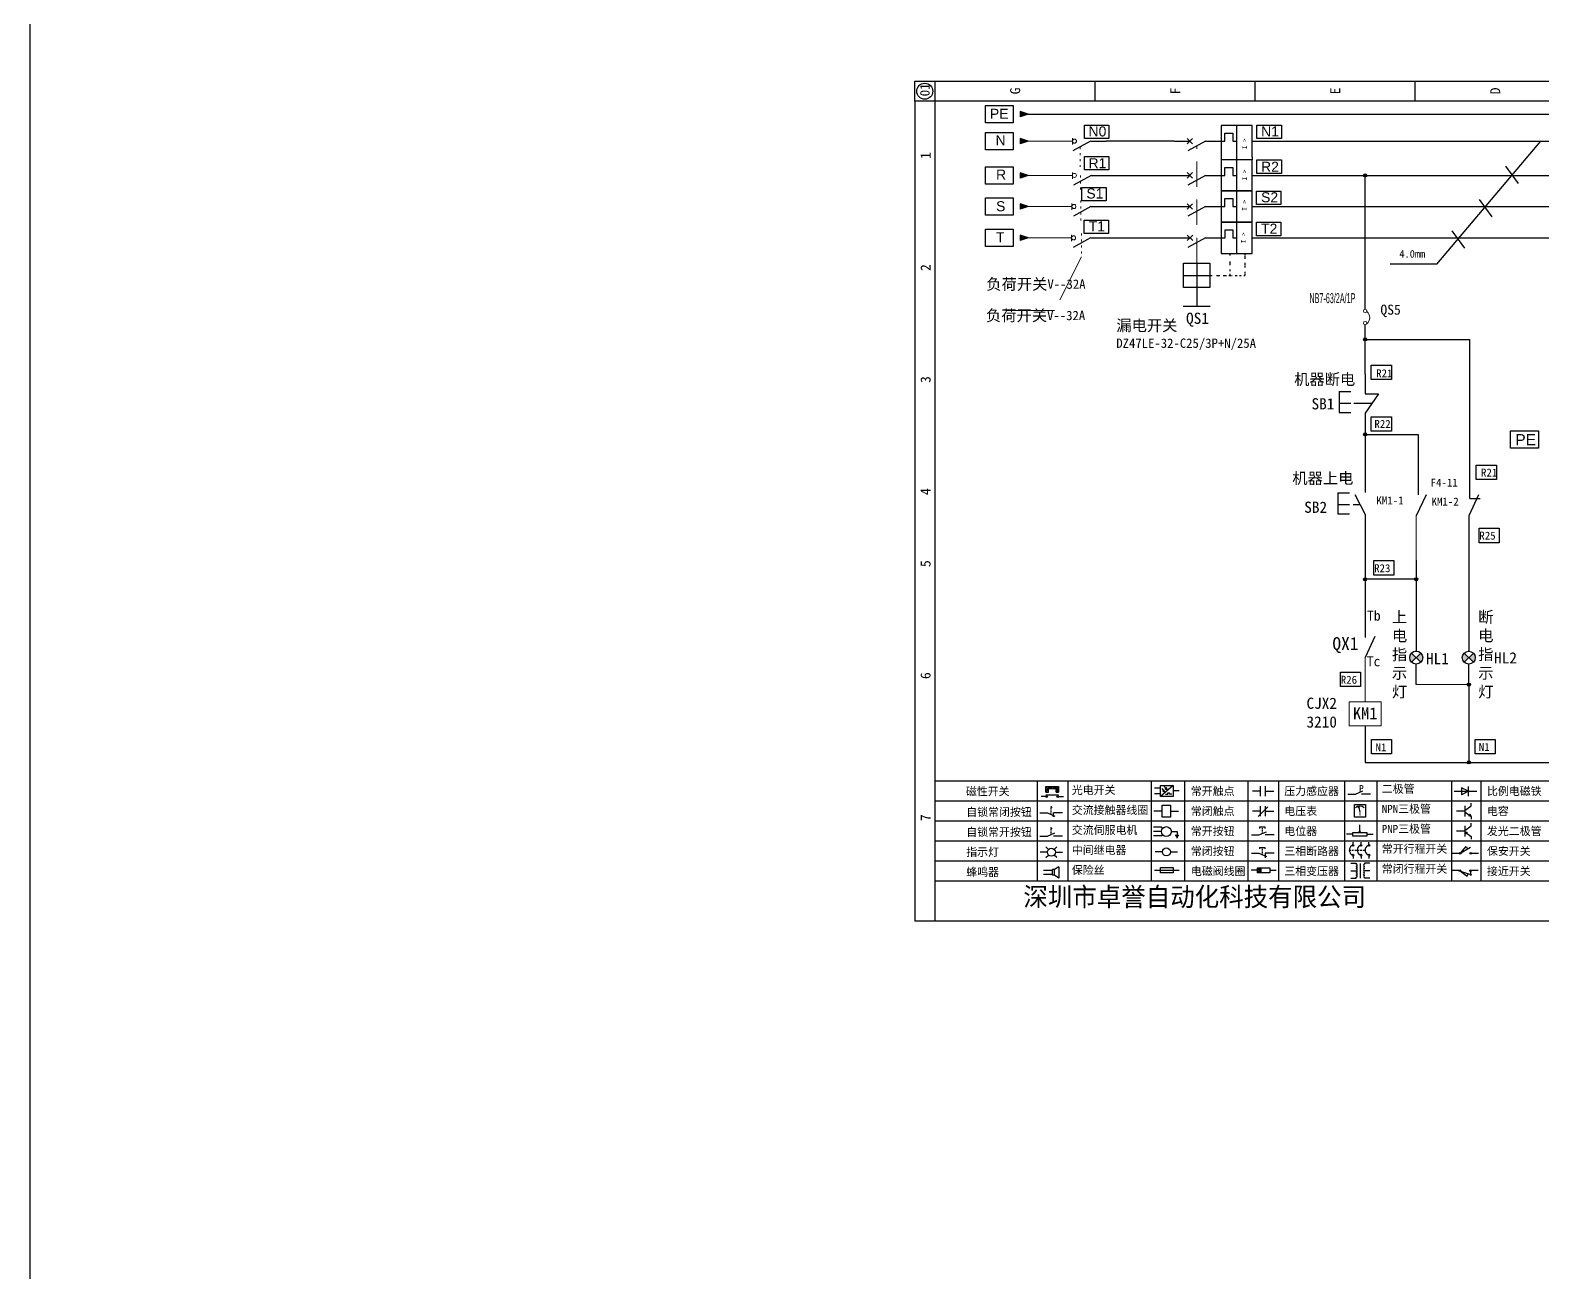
# Model space of a CAD drawing. Extents: x -21176 to 41123, y 80777 to 162275.
# Drawn here: x 38336.4 to 38714.5, y 81324.3 to 81634.9 of the extents above; entities that cross this region are included whole.
import ezdxf
from ezdxf.enums import TextEntityAlignment as Align

# ---------------------------------------------------------------- set-up
doc = ezdxf.new("R2010")
doc.units = 0
doc.header["$MEASUREMENT"] = 0
for name, pattern in [('9', [7.5, 0.5, -1, 0.5, -1, 0.5, -1, 0.5, -1, 0.5, -1]), ('ACAD_ISO03W100', [30, 12, -18]), ('ACANSTGL', [0.11811, 0.07874, -0.03937]), ('ACISOWELD', [3, 2, -1]), ('DASHED2', [9.525, 6.35, -3.175])]:
    doc.linetypes.add(name, pattern=pattern)
doc.layers.add('1', color=3, linetype='Continuous', lineweight=20)
for name, color, linetype in [('MISC', 2, 'Continuous'), ('SYMS', 7, 'Continuous'), ('主图', 7, 'Continuous')]:
    doc.layers.add(name, color=color, linetype=linetype)
doc.styles.add('WD_IEC', font='ISOCP2.shx', dxfattribs={"width": 0.9, "height": 4, "bigfont": 'gbcbig.shx'})
doc.styles.add('样式 0', font='')
doc.styles.add('样式 8', font='arial.ttf')
doc.styles.add('汉字', font='')
doc.styles.get('样式 0').set_extended_font_data('KaiTi_GB2312')
doc.styles.get('汉字').set_extended_font_data('新宋体')

# ---------------------------------------------------------------- blocks, each defined once
blk = doc.blocks.new('VCB11THI')
for p, q in [((0, 7.5), (0, 2.5)), ((0, -2.5), (-3.12, 3.12)), ((-0.88, 3.38), (0.88, 1.62)), ((-0.88, 1.62), (0.88, 3.38)), ((0, -2.5), (0, -8.75)), ((0, -8.75), (2.5, -8.75)), ((2.5, -8.75), (2.5, -11.25)), ((-5, -12.5), (5, -12.5)), ((0, -11.25), (0, -12.5)), ((2.5, -11.25), (0, -11.25)), ((0, -17.5), (0, -22.5))]:
    blk.add_line(p, q)
blk.add_lwpolyline([(-5, -7.5), (-5, -17.5), (5, -17.5), (5, -7.5)], close=True)
at = {"style": 'WD_IEC'}
for tag, p in [('INST', (-8, 5.25)), ('TAG1', (-8, -1.75)), ('LOC', (-8, 1.75)), ('RATING1', (-8, -6.35)), ('DESC1', (-8, -14.35)), ('DESC3', (-8, -21.35)), ('DESC2', (-8, -17.85))]:
    blk.add_attdef(tag, text='', height=2.5, dxfattribs=at).set_placement(p, align=Align.RIGHT)
blk.add_attdef('TERM01', text='', height=2, rotation=90, dxfattribs=at).set_placement((-1, 7.5), align=Align.RIGHT)
at = {"style": 'WD_IEC', "flags": 1}
for tag, p, height in [('X2TERM01', (0, 7.5), 0.32), ('MFG', (2.75, 6.5), 1.5), ('CAT', (2.75, 4), 1.5), ('X4LINK', (-2, 0), 0.32), ('X1LINK', (-0.5, 0), 0.32), ('CONTACT', (-5, -7.5), 1), ('COMMON', (-3.75, -8.75), 1), ('ASSYCODE', (1, -19), 1), ('X8TERM02', (0, -22.5), 0.32), ('FAMILY', (1, -20.5), 1), ('CATDESC', (1, -22), 1)]:
    blk.add_attdef(tag, p, '', height=height, dxfattribs=at)
at = {"lineweight": 15, "style": 'WD_IEC'}
blk.add_attdef('XREF', text='', height=2.5, dxfattribs=at).set_placement((-8, -10.35), align=Align.RIGHT)
at = {"style": 'WD_IEC'}
blk.add_attdef('TERM02', (-1, -22.5), '', height=2, rotation=90, dxfattribs=at)
at = {"linetype": 'Continuous', "style": 'WD_IEC'}
blk.add_attdef('T', text='', height=2.5, dxfattribs=at).set_placement((0, -15), align=Align.MIDDLE_CENTER)
blk = doc.blocks.new('VCB21THI')
for p, q in [((0, 7.5), (0, 2.5)), ((0, -2.5), (-3.12, 3.12)), ((-0.88, 3.38), (0.88, 1.62)), ((-0.88, 1.62), (0.88, 3.38)), ((0, -2.5), (0, -8.75)), ((0, -8.75), (2.5, -8.75)), ((2.5, -8.75), (2.5, -11.25)), ((-5, -12.5), (5, -12.5)), ((0, -11.25), (0, -12.5)), ((2.5, -11.25), (0, -11.25)), ((0, -17.5), (0, -22.5))]:
    blk.add_line(p, q)
blk.add_lwpolyline([(-5, -7.5), (-5, -17.5), (5, -17.5), (5, -7.5)], close=True)
at = {"style": 'WD_IEC'}
for tag, p in [('INST', (-8, 5.25)), ('TAG2', (-8, -1.75)), ('LOC', (-8, 1.75)), ('RATING1', (-8, -6.35)), ('DESC1', (-8, -14.35)), ('DESC3', (-8, -21.35)), ('DESC2', (-8, -17.85))]:
    blk.add_attdef(tag, text='', height=2.5, dxfattribs=at).set_placement(p, align=Align.RIGHT)
blk.add_attdef('TERM01', text='', height=2, rotation=90, dxfattribs=at).set_placement((-1, 7.5), align=Align.RIGHT)
at = {"style": 'WD_IEC', "flags": 1}
for tag, p, height in [('X2TERM01', (0, 7.5), 0.32), ('X4LINK', (-2, 0), 0.32), ('X1LINK', (-0.5, 0), 0.32), ('CONTACT', (-5, -7.5), 1), ('COMMON', (-3.75, -8.75), 1), ('X8TERM02', (0, -22.5), 0.32), ('FAMILY', (1, -20.5), 1)]:
    blk.add_attdef(tag, p, '', height=height, dxfattribs=at)
at = {"lineweight": 15, "style": 'WD_IEC'}
blk.add_attdef('XREF', text='', height=2.5, dxfattribs=at).set_placement((-8, -10.35), align=Align.RIGHT)
at = {"style": 'WD_IEC'}
blk.add_attdef('TERM02', (-1, -22.5), '', height=2, rotation=90, dxfattribs=at)
at = {"linetype": 'Continuous', "style": 'WD_IEC'}
blk.add_attdef('T', text='', height=2.5, dxfattribs=at).set_placement((0, -15), align=Align.MIDDLE_CENTER)
blk = doc.blocks.new('WDDOT')
blk.add_hatch(color=256).paths.add_polyline_path([(0.5, 0, 1), (-0.5, 0, 1)])
blk.add_circle((0, 0), 0.5)
blk = doc.blocks.new('磁性开关')
at = {"linetype": 'ByBlock'}
h = blk.add_hatch(dxfattribs=at)
h.set_pattern_fill('ANSI31', color=256, scale=0.1, style=0)
h.set_pattern_definition([(45, (0, 0), (-0.224506403, 0.224506403), [])])
h.paths.add_polyline_path([(-1910.88, -776.69), (-1910.88, -775.29), (-1907.69, -775.29), (-1907.69, -776.69), (-1908.31, -776.69), (-1908.31, -775.79), (-1910.25, -775.79), (-1910.25, -776.69)])
for p, q in [((-1910.91, -777.81), (-1912.09, -777.81)), ((-1910.88, -776.69), (-1910.88, -775.29)), ((-1910.88, -775.29), (-1907.69, -775.29)), ((-1910.88, -776.69), (-1910.25, -776.69)), ((-1910.88, -777.39), (-1907.69, -777.39)), ((-1910.25, -776.69), (-1910.25, -775.79)), ((-1910.25, -775.79), (-1908.31, -775.79)), ((-1908.31, -776.69), (-1908.31, -775.79)), ((-1908.31, -776.69), (-1907.69, -776.69)), ((-1907.69, -775.29), (-1907.69, -776.69)), ((-1907.66, -777.81), (-1906.48, -777.81))]:
    blk.add_line(p, q, dxfattribs=at)
for centre in [(-1910.68, -777.81), (-1907.88, -777.81)]:
    blk.add_circle(centre, 0.225, dxfattribs=at)
blk = doc.blocks.new('*U95')
at = {"linetype": 'ByBlock'}
for p, q in [((-1911.92, -782.07), (-1910.06, -782.07)), ((-1910.06, -782.07), (-1908.18, -782.88)), ((-1909.23, -780.45), (-1909.23, -780.67)), ((-1909.23, -780.45), (-1908.92, -780.84)), ((-1909.23, -780.84), (-1909.23, -781.05)), ((-1909.23, -781.23), (-1909.23, -781.44)), ((-1909.23, -781.61), (-1909.23, -781.83)), ((-1909.23, -782), (-1909.23, -782.21)), ((-1909.23, -782.38), (-1909.23, -782.43)), ((-1908.52, -783.07), (-1908.52, -782.07)), ((-1906.25, -782.07), (-1908.52, -782.07))]:
    blk.add_line(p, q, dxfattribs=at)
blk = doc.blocks.new('*U96')
at = {"linetype": 'ByBlock'}
for p, q in [((-1911.92, -792.89), (-1910.06, -792.89)), ((-1910.06, -792.89), (-1908.18, -792.08)), ((-1908.88, -791.17), (-1909.23, -790.71)), ((-1909.23, -790.71), (-1909.23, -790.92)), ((-1909.23, -791.09), (-1909.23, -791.31)), ((-1909.23, -791.48), (-1909.23, -791.69)), ((-1909.23, -791.86), (-1909.23, -792.08)), ((-1909.23, -792.25), (-1909.23, -792.47)), ((-1906.25, -792.89), (-1908.52, -792.89))]:
    blk.add_line(p, q, dxfattribs=at)
blk = doc.blocks.new('蜂鸣器')
at = {"linetype": 'ByBlock'}
for p, q in [((-1908.8, -796.48), (-1911.01, -796.48)), ((-1908.8, -797.46), (-1911.01, -797.46)), ((-1908.25, -796.26), (-1908.8, -796.26)), ((-1908.8, -797.68), (-1908.8, -796.26)), ((-1908.25, -797.68), (-1908.8, -797.68)), ((-1907.17, -795.53), (-1908.25, -796.26)), ((-1908.25, -797.68), (-1908.25, -796.26)), ((-1907.17, -798.41), (-1908.25, -797.68)), ((-1907.17, -795.53), (-1907.17, -798.41))]:
    blk.add_line(p, q, dxfattribs=at)
blk = doc.blocks.new('指示灯')
at = {"linetype": 'ByBlock'}
for p, q in [((-1854.25, -776.92), (-1856.06, -776.92)), ((-1854.62, -775.59), (-1853.97, -776.23)), ((-1854.62, -778.25), (-1853.97, -777.61)), ((-1851.9, -775.59), (-1852.54, -776.23)), ((-1851.9, -778.25), (-1852.54, -777.61)), ((-1852.26, -776.92), (-1850.45, -776.92))]:
    blk.add_line(p, q, dxfattribs=at)
blk.add_circle((-1853.26, -776.92), 0.992, dxfattribs=at)
blk = doc.blocks.new('光电开关')
at = {"linetype": 'ByBlock'}
h = blk.add_hatch(dxfattribs=at)
h.set_pattern_fill('ANSI31', color=256, scale=0.01, style=0)
h.set_pattern_definition([(45, (0.172267, 0), (-0.0224506403, 0.0224506403), [])])
h.paths.add_polyline_path([(-1882.44, -776.34), (-1882.5, -775.91), (-1882.68, -776.07)])
h.paths.add_polyline_path([(-1882.86, -776.23), (-1882.44, -776.34), (-1882.68, -776.07)])
h.paths.add_polyline_path([(-1883.05, -776.88), (-1883.11, -776.45), (-1883.29, -776.61)])
h.paths.add_polyline_path([(-1883.47, -776.77), (-1883.05, -776.88), (-1883.29, -776.61)])
for p, q in [((-1884.01, -775.96), (-1885.56, -775.96)), ((-1884.01, -777.39), (-1885.56, -777.39)), ((-1880.91, -775.3), (-1884.01, -778.05)), ((-1883.75, -776.09), (-1883.05, -776.88)), ((-1883.11, -776.45), (-1883.47, -776.77)), ((-1883.05, -776.88), (-1883.47, -776.77)), ((-1883.14, -775.55), (-1882.44, -776.34)), ((-1883.05, -776.88), (-1883.11, -776.45)), ((-1882.5, -775.91), (-1882.86, -776.23)), ((-1882.44, -776.34), (-1882.86, -776.23)), ((-1882.78, -777.47), (-1882.23, -777.47)), ((-1882.44, -776.34), (-1882.5, -775.91)), ((-1882.23, -777.47), (-1882.23, -777.14)), ((-1882.23, -777.14), (-1881.78, -777.14)), ((-1881.78, -777.47), (-1881.78, -777.14)), ((-1881.23, -777.47), (-1881.78, -777.47)), ((-1879.37, -776.67), (-1880.91, -776.67))]:
    blk.add_line(p, q, dxfattribs=at)
blk.add_lwpolyline([(-1884.01, -775.3), (-1880.91, -775.3), (-1880.91, -778.05), (-1884.01, -778.05)], close=True, dxfattribs=at)
blk = doc.blocks.new('交流接触器线圈')
at = {"linetype": 'ByBlock'}
for p, q in [((-1880.82, -781.77), (-1882.87, -781.77)), ((-1878.72, -781.77), (-1876.67, -781.77))]:
    blk.add_line(p, q, dxfattribs=at)
blk.add_lwpolyline([(-1880.82, -780.28), (-1878.72, -780.28), (-1878.72, -783.26), (-1880.82, -783.26)], close=True, dxfattribs=at)
blk = doc.blocks.new('交流伺服电机')
at = {"linetype": 'ByBlock'}
for p, q in [((-1880.97, -785.75), (-1882.94, -785.75)), ((-1880.97, -785.75), (-1880.65, -786.03)), ((-1880.97, -786.85), (-1882.94, -786.85)), ((-1880.97, -787.94), (-1882.94, -787.94)), ((-1880.97, -787.94), (-1880.65, -787.67)), ((-1878.49, -786.85), (-1877.07, -786.85)), ((-1877.54, -787.72), (-1876.59, -787.72)), ((-1877.38, -788.01), (-1876.75, -788.01)), ((-1877.23, -788.29), (-1876.9, -788.29)), ((-1877.07, -786.85), (-1877.07, -787.72))]:
    blk.add_line(p, q, dxfattribs=at)
blk.add_circle((-1879.73, -786.85), 1.24, dxfattribs=at)
blk = doc.blocks.new('中间继电器')
at = {"linetype": 'ByBlock'}
for p, q in [((-1880.72, -791.92), (-1882.54, -791.92)), ((-1878.74, -791.92), (-1876.92, -791.92))]:
    blk.add_line(p, q, dxfattribs=at)
blk.add_circle((-1879.73, -791.92), 0.992, dxfattribs=at)
blk = doc.blocks.new('保险丝')
at = {"linetype": 'ByBlock'}
blk.add_line((-1882.72, -796.49), (-1876.55, -796.49), dxfattribs=at)
blk.add_lwpolyline([(-1881.2, -795.86), (-1878.06, -795.86), (-1878.06, -797.12), (-1881.2, -797.12)], close=True, dxfattribs=at)
blk = doc.blocks.new('常开按钮')
at = {"linetype": 'ByBlock'}
for p, q in [((-1909.9, -785.68), (-1908.56, -785.68)), ((-1909.9, -785.68), (-1909.9, -786.07)), ((-1909.23, -785.68), (-1909.23, -785.89)), ((-1909.23, -786.06), (-1909.23, -786.28)), ((-1908.56, -785.68), (-1908.56, -786.07)), ((-1911.92, -787.73), (-1910.06, -787.73)), ((-1910.06, -787.73), (-1908.18, -786.93)), ((-1909.23, -786.45), (-1909.23, -786.67)), ((-1909.23, -786.84), (-1909.23, -787.05)), ((-1909.23, -787.22), (-1909.23, -787.38)), ((-1906.25, -787.73), (-1908.52, -787.73))]:
    blk.add_line(p, q, dxfattribs=at)
blk = doc.blocks.new('常开触点')
at = {"linetype": 'ByBlock'}
for p, q in [((-1853.82, -781.77), (-1855.88, -781.77)), ((-1853.82, -782.99), (-1853.82, -780.56)), ((-1852.6, -782.99), (-1852.6, -780.56)), ((-1852.6, -781.77), (-1850.55, -781.77))]:
    blk.add_line(p, q, dxfattribs=at)
blk = doc.blocks.new('常闭触点')
at = {"linetype": 'ByBlock'}
for p, q in [((-1852.01, -785.66), (-1854.43, -788.1)), ((-1853.82, -787.99), (-1853.82, -785.56)), ((-1852.6, -787.99), (-1852.6, -785.56)), ((-1853.82, -786.77), (-1855.88, -786.77)), ((-1852.6, -786.77), (-1850.55, -786.77))]:
    blk.add_line(p, q, dxfattribs=at)
blk = doc.blocks.new('常闭按钮')
at = {"linetype": 'ByBlock'}
for p, q in [((-1856.13, -792.28), (-1854.28, -792.28)), ((-1854.28, -792.28), (-1852.4, -793.09)), ((-1854.11, -790.83), (-1852.77, -790.83)), ((-1854.11, -790.83), (-1854.11, -791.22)), ((-1853.44, -790.83), (-1853.44, -791.04)), ((-1853.44, -791.21), (-1853.44, -791.43)), ((-1853.44, -791.6), (-1853.44, -791.82)), ((-1853.44, -791.99), (-1853.44, -792.2)), ((-1853.44, -792.37), (-1853.44, -792.53)), ((-1852.77, -790.83), (-1852.77, -791.22)), ((-1850.47, -792.28), (-1852.73, -792.28)), ((-1852.73, -792.28), (-1852.73, -793.43))]:
    blk.add_line(p, q, dxfattribs=at)
blk = doc.blocks.new('电磁阀线圈')
at = {"linetype": 'ByBlock'}
for p, q in [((-1854.61, -796.54), (-1856.17, -796.54)), ((-1854.61, -795.92), (-1853.75, -797.16)), ((-1853.75, -795.92), (-1854.61, -797.16)), ((-1853.75, -795.92), (-1853.75, -797.16)), ((-1851.53, -796.54), (-1849.97, -796.54))]:
    blk.add_line(p, q, dxfattribs=at)
blk.add_lwpolyline([(-1854.61, -795.92), (-1851.53, -795.92), (-1851.53, -797.16), (-1854.61, -797.16)], close=True, dxfattribs=at)
blk = doc.blocks.new('电压表')
at = {"linetype": 'ByBlock'}
for p, q in [((-1814.84, -780.75), (-1814.91, -781.13)), ((-1814.6, -781.05), (-1814.91, -781.13)), ((-1814.84, -780.75), (-1814.46, -782.26)), ((-1814.84, -780.75), (-1814.6, -781.05))]:
    blk.add_line(p, q, dxfattribs=at)
blk.add_lwpolyline([(-1815.84, -780.34), (-1813.07, -780.34), (-1813.07, -783.49), (-1815.84, -783.49)], close=True, dxfattribs=at)
blk.add_arc((-1814.46, -782.26), 1.56, 46.8313, 133.1687, dxfattribs=at)
at = {"linetype": 'ByBlock', "insert": (-1814.7, -782.39), "char_height": 0.75, "width": 0.6768, "attachment_point": 1}
blk.add_mtext('V', dxfattribs=at)
blk = doc.blocks.new('电位器')
at = {"linetype": 'ByBlock'}
for p, q in [((-1814.45, -787.3), (-1814.45, -785.39)), ((-1816.21, -787.75), (-1817.79, -787.75)), ((-1814.45, -787.3), (-1814.62, -786.96)), ((-1814.62, -786.96), (-1814.27, -786.96)), ((-1814.45, -787.3), (-1814.27, -786.96)), ((-1812.68, -787.75), (-1811.1, -787.75))]:
    blk.add_line(p, q, dxfattribs=at)
blk.add_lwpolyline([(-1816.21, -787.3), (-1812.68, -787.3), (-1812.68, -788.2), (-1816.21, -788.2)], close=True, dxfattribs=at)
blk = doc.blocks.new('三相断路器')
at = {"linetype": 'ByBlock'}
for p, q in [((-1816.17, -790.33), (-1816.17, -789.7)), ((-1814.17, -790.33), (-1814.17, -789.7)), ((-1812.18, -790.33), (-1812.18, -789.7)), ((-1817.14, -791.74), (-1816.72, -791.74)), ((-1816.45, -791.74), (-1816.03, -791.74)), ((-1816.17, -793.19), (-1816.17, -793.83)), ((-1815.76, -791.74), (-1815.34, -791.74)), ((-1815.07, -791.74), (-1814.65, -791.74)), ((-1814.38, -791.74), (-1813.96, -791.74)), ((-1814.17, -793.19), (-1814.17, -793.83)), ((-1813.69, -791.74), (-1813.27, -791.74)), ((-1812.18, -793.19), (-1812.18, -793.83))]:
    blk.add_line(p, q, dxfattribs=at)
for centre in [(-1816.17, -790.55), (-1816.17, -792.98), (-1814.17, -790.55), (-1814.17, -792.98), (-1812.18, -790.55), (-1812.18, -792.98)]:
    blk.add_circle(centre, 0.219, dxfattribs=at)
for centre in [(-1815.81, -791.74), (-1813.82, -791.74), (-1811.83, -791.74)]:
    blk.add_arc(centre, 1.32, 115.5791, 244.4209, dxfattribs=at)
blk = doc.blocks.new('三相变压器')
at = {"linetype": 'ByBlock'}
for p, q in [((-1816.69, -795.03), (-1815.37, -795.03)), ((-1816.69, -796.87), (-1815.37, -796.87)), ((-1815.37, -795.03), (-1815.37, -795.24)), ((-1814.34, -798.7), (-1814.34, -795.04)), ((-1812, -795.03), (-1813.32, -795.03)), ((-1813.32, -795.03), (-1813.32, -795.24)), ((-1812, -796.87), (-1813.32, -796.87)), ((-1816.69, -798.71), (-1815.37, -798.71)), ((-1815.37, -798.71), (-1815.37, -798.5)), ((-1813.32, -798.71), (-1813.32, -798.5)), ((-1812, -798.71), (-1813.32, -798.71))]:
    blk.add_line(p, q, dxfattribs=at)
for centre, start, end in [((-1815.37, -795.51), 270, 90), ((-1815.37, -796.06), 270, 90), ((-1815.37, -796.6), 270, 90), ((-1815.37, -797.14), 270, 90), ((-1815.37, -797.68), 270, 90), ((-1813.32, -795.51), 90, 270), ((-1813.32, -796.06), 90, 270), ((-1813.32, -796.6), 90, 270), ((-1813.32, -797.14), 90, 270), ((-1813.32, -797.68), 90, 270), ((-1815.37, -798.23), 270, 90), ((-1813.32, -798.23), 90, 270)]:
    blk.add_arc(centre, 0.271, start, end, dxfattribs=at)
blk = doc.blocks.new('压力感应器')
at = {"linetype": 'ByBlock'}
for p, q in [((-1817.44, -777.73), (-1815.59, -777.73)), ((-1815.59, -777.73), (-1813.71, -776.93)), ((-1811.78, -777.73), (-1814.05, -777.73))]:
    blk.add_line(p, q, dxfattribs=at)
at = {"linetype": 'ByBlock', "insert": (-1814.65, -775.48), "char_height": 1.68, "width": 1.2242, "attachment_point": 1}
blk.add_mtext('{\\fNSimSun|b0|i0|c134|p49;P}', dxfattribs=at)
blk = doc.blocks.new('二极管')
at = {"linetype": 'ByBlock'}
for p, q in [((-1787.52, -776.77), (-1781.92, -776.77)), ((-1783.97, -776.77), (-1785.69, -775.9)), ((-1785.69, -775.9), (-1785.69, -777.65)), ((-1783.97, -776.77), (-1785.69, -777.65)), ((-1783.97, -777.99), (-1783.97, -775.56))]:
    blk.add_line(p, q, dxfattribs=at)
blk = doc.blocks.new('NPN三极管')
at = {"linetype": 'ByBlock'}
for p, q in [((-1785.73, -781.97), (-1787.81, -781.97)), ((-1785.73, -780.61), (-1785.73, -783.32)), ((-1785.73, -781.82), (-1784.15, -780.66)), ((-1785.73, -782.11), (-1784.15, -783.27)), ((-1784.15, -780.66), (-1784.15, -779.98)), ((-1784.41, -782.73), (-1784.74, -783.18)), ((-1784.15, -783.27), (-1784.74, -783.18)), ((-1784.15, -783.27), (-1784.41, -782.73)), ((-1784.15, -783.27), (-1784.15, -783.96))]:
    blk.add_line(p, q, dxfattribs=at)
blk = doc.blocks.new('PNP三极管')
at = {"linetype": 'ByBlock'}
for p, q in [((-1784.9, -785.38), (-1784.9, -788.09)), ((-1784.9, -786.59), (-1783.32, -785.43)), ((-1783.32, -785.43), (-1783.32, -784.75)), ((-1784.9, -786.74), (-1786.98, -786.74)), ((-1784.9, -786.88), (-1783.32, -788.04)), ((-1784.9, -786.88), (-1784.31, -786.97)), ((-1784.9, -786.88), (-1784.64, -787.42)), ((-1784.31, -786.97), (-1784.64, -787.42)), ((-1783.32, -788.04), (-1783.32, -788.73))]:
    blk.add_line(p, q, dxfattribs=at)
blk = doc.blocks.new('常开行程开关')
at = {"linetype": 'ByBlock'}
for p, q in [((-1786.29, -792.3), (-1788.01, -792.3)), ((-1785.89, -792.17), (-1784.52, -790.62)), ((-1785.89, -792.17), (-1783.43, -790.72)), ((-1784.52, -790.62), (-1784.19, -791.17)), ((-1781.48, -792.3), (-1783.21, -792.3))]:
    blk.add_line(p, q, dxfattribs=at)
for centre in [(-1786.07, -792.3), (-1783.42, -792.3)]:
    blk.add_circle(centre, 0.219, dxfattribs=at)
blk = doc.blocks.new('常闭行程开关')
at = {"linetype": 'ByBlock'}
for p, q in [((-1786.34, -796.62), (-1788.07, -796.62)), ((-1785.93, -796.72), (-1783.25, -797.7)), ((-1785.93, -796.72), (-1784.3, -798)), ((-1784.3, -798), (-1784.08, -797.4)), ((-1783.48, -796.84), (-1783.48, -797.85)), ((-1781.54, -796.62), (-1783.26, -796.62))]:
    blk.add_line(p, q, dxfattribs=at)
for centre in [(-1786.12, -796.62), (-1783.48, -796.62)]:
    blk.add_circle(centre, 0.219, dxfattribs=at)

msp = doc.modelspace()

# ---------------------------------------------------------------- hatches: boundary and pattern name
for points in [[(38583.85, 81607.828), (38585.893, 81607.174), (38583.85, 81606.519)], [(38583.85, 81599.263), (38585.893, 81598.608), (38583.85, 81597.953)], [(38670.496, 81598.608, 1), (38669.718, 81598.608, 1)], [(38583.85, 81591.501), (38585.893, 81590.846), (38583.85, 81590.191)], [(38583.85, 81583.666), (38585.893, 81583.011), (38583.85, 81582.357)], [(38670.496, 81557.629, 1), (38669.718, 81557.629, 1)], [(38670.491, 81533.858, 1), (38669.704, 81533.858, 1)], [(38670.47, 81497.659, 1), (38669.683, 81497.659, 1)], [(38683.248, 81497.659, 1), (38682.461, 81497.659, 1)], [(38696.394, 81471.32, 1), (38695.607, 81471.32, 1)], [(38696.394, 81451.88, 1), (38695.607, 81451.88, 1)]]:
    msp.add_hatch(color=256).paths.add_polyline_path(points)
at = {"lineweight": 0}
h = msp.add_hatch(color=256, dxfattribs=at)
h.paths.add_polyline_path([(38682.855, 81478.07), (38681.706, 81479.219, 0.1989124), (38681.23, 81478.07, 0.1989124), (38681.706, 81476.921)])
h.paths.add_polyline_path([(38684.004, 81476.921, 0.1989124), (38684.48, 81478.07, 0.1989124), (38684.004, 81479.219), (38682.855, 81478.07)])
h.paths.add_polyline_path([(38696.001, 81478.06), (38694.852, 81479.209, 0.1989124), (38694.376, 81478.06, 0.1989124), (38694.852, 81476.911)])
h.paths.add_polyline_path([(38697.15, 81476.911, 0.1989124), (38697.626, 81478.06, 0.1989124), (38697.15, 81479.209), (38696.001, 81478.06)])
at = {"layer": 'MISC'}
msp.add_hatch(color=256, dxfattribs=at).paths.add_polyline_path([(38583.85, 81614.593), (38585.893, 81613.938), (38583.85, 81613.284)])

# ---------------------------------------------------------------- linework, layer by layer
at = {"linetype": 'ByBlock'}
for p, q in [((38557.531, 81622.166, 550.938), (38854.531, 81622.166, 550.938)), ((38557.531, 81617.166, 550.938), (38557.531, 81622.166, 550.938)), ((38562.531, 81622.166, 550.938), (38562.531, 81412.166, 550.938)), ((38557.531, 81617.166, 550.938), (38557.531, 81432.166, 550.938)), ((38849.531, 81447.166, 550.938), (38562.531, 81447.166, 550.938)), ((38849.531, 81442.166, 550.938), (38562.531, 81442.166, 550.938)), ((38849.531, 81437.166, 550.938), (38562.531, 81437.166, 550.938)), ((38557.531, 81432.166, 550.938), (38557.531, 81412.166, 550.938)), ((38849.531, 81432.166, 550.938), (38562.531, 81432.166, 550.938)), ((38849.531, 81427.166, 550.938), (38562.531, 81427.166, 550.938)), ((38849.531, 81422.166, 550.938), (38562.531, 81422.166, 550.938)), ((38854.531, 81412.166, 550.938), (38557.531, 81412.166, 550.938))]:
    msp.add_line(p, q, dxfattribs=at)
for p, q in [((38641.883, 81611.072, 550.938), (38634.087, 81611.072, 550.938)), ((38634.087, 81611.072, 550.938), (38634.087, 81603.276, 550.938)), ((38637.985, 81602.506, 550.938), (38637.985, 81611.072, 550.938)), ((38641.883, 81603.276, 550.938), (38641.883, 81611.072, 550.938)), ((38585.893, 81607.174, 550.938), (38583.85, 81607.828, 550.938)), ((38583.85, 81607.828, 550.938), (38583.85, 81606.519, 550.938)), ((38585.893, 81607.174, 550.938), (38583.85, 81606.519, 550.938)), ((38601.449, 81607.155, 550.938), (38597.063, 81604.719, 550.938)), ((38601.486, 81607.174, 550.938), (38605.384, 81607.174, 550.938)), ((38622.393, 81607.174, 550.938), (38626.291, 81607.174, 550.938)), ((38625.602, 81606.485, 550.938), (38626.98, 81607.863, 550.938)), ((38626.98, 81606.485, 550.938), (38625.602, 81607.863, 550.938)), ((38630.189, 81607.174, 550.938), (38625.804, 81604.737, 550.938)), ((38630.189, 81607.174, 550.938), (38635.062, 81607.174, 550.938)), ((38635.062, 81607.174, 550.938), (38635.062, 81609.123, 550.938)), ((38635.062, 81609.123, 550.938), (38637.011, 81609.123, 550.938)), ((38637.011, 81609.123, 550.938), (38637.011, 81607.174, 550.938)), ((38637.011, 81607.174, 550.938), (38637.985, 81607.174, 550.938)), ((38641.883, 81607.174, 550.938), (38824.21, 81607.174, 550.938)), ((38641.883, 81607.174, 550.938), (38645.781, 81607.174, 550.938)), ((38585.893, 81598.608, 550.938), (38583.85, 81599.263, 550.938)), ((38583.85, 81599.263, 550.938), (38583.85, 81597.953, 550.938)), ((38585.893, 81598.608, 550.938), (38583.85, 81597.953, 550.938)), ((38601.578, 81598.605, 550.938), (38597.192, 81596.169, 550.938)), ((38601.486, 81598.608, 550.938), (38605.384, 81598.608, 550.938)), ((38605.384, 81598.608, 550.938), (38626.297, 81598.608, 550.938)), ((38645.781, 81598.608, 550.938), (38659.158, 81598.608, 550.938)), ((38659.158, 81598.608, 550.938), (38784.975, 81598.608, 550.938)), ((38585.893, 81590.846, 550.938), (38583.85, 81591.501, 550.938)), ((38583.85, 81591.501, 550.938), (38583.85, 81590.191, 550.938)), ((38585.893, 81590.846, 550.938), (38583.85, 81590.191, 550.938)), ((38601.542, 81590.835, 550.938), (38597.156, 81588.399, 550.938)), ((38601.486, 81590.846, 550.938), (38605.384, 81590.846, 550.938)), ((38605.384, 81590.846, 550.938), (38626.297, 81590.846, 550.938)), ((38645.781, 81590.812, 550.938), (38659.158, 81590.812, 550.938)), ((38659.158, 81590.812, 550.938), (38784.873, 81590.812, 550.938)), ((38585.893, 81583.011, 550.938), (38583.85, 81583.666, 550.938)), ((38583.85, 81583.666, 550.938), (38583.85, 81582.357, 550.938)), ((38585.893, 81583.011, 550.938), (38583.85, 81582.357, 550.938)), ((38601.482, 81583.016, 550.938), (38597.097, 81580.58, 550.938)), ((38601.486, 81583.011, 550.938), (38605.384, 81583.011, 550.938)), ((38605.384, 81583.011, 550.938), (38626.297, 81583.011, 550.938)), ((38645.781, 81583.015, 550.938), (38659.158, 81583.015, 550.938)), ((38659.158, 81583.015, 550.938), (38784.668, 81583.015, 550.938)), ((38627.99, 81576.684, 550.938), (38627.99, 81565.89, 550.938)), ((38636.343, 81578.563, 550.938), (38636.343, 81579.117, 550.938)), ((38636.343, 81576.195, 550.938), (38636.343, 81577.106, 550.938)), ((38624.668, 81573.614, 550.938), (38631.313, 81573.614, 550.938)), ((38631.313, 81573.614, 550.938), (38631.838, 81573.614, 550.938)), ((38632.93, 81573.614, 550.938), (38633.749, 81573.614, 550.938)), ((38634.568, 81573.614, 550.938), (38635.432, 81573.614, 550.938)), ((38636.023, 81573.614, 550.938), (38636.343, 81573.614, 550.938)), ((38636.343, 81574.647, 550.938), (38636.343, 81575.056, 550.938)), ((38636.343, 81573.614, 550.938), (38636.343, 81574.009, 550.938)), ((38624.629, 81565.89, 550.938), (38631.352, 81565.89, 550.938)), ((38696.234, 81517.837, 550.938), (38696.234, 81557.629, 550.938)), ((38670.107, 81548.894, 550.938), (38670.107, 81544.014, 550.938)), ((38663.611, 81544.63, 550.938), (38666.549, 81544.63, 550.938)), ((38663.611, 81544.63, 550.938), (38663.611, 81539.347, 550.938)), ((38673.469, 81544.014, 550.938), (38670.098, 81539.133, 550.938)), ((38670.102, 81544.014, 550.938), (38673.469, 81544.014, 550.938)), ((38663.611, 81541.695, 550.938), (38666.549, 81541.695, 550.938)), ((38663.611, 81539.347, 550.938), (38666.549, 81539.347, 550.938)), ((38667.272, 81541.662, 550.938), (38671.783, 81541.662, 550.938)), ((38670.098, 81539.133, 550.938), (38670.098, 81521.595, 550.938)), ((38670.098, 81533.858, 550.938), (38683.322, 81533.858, 550.938)), ((38683.322, 81533.858, 550.938), (38683.324, 81522.908, 550.938)), ((38670.098, 81521.595, 550.938), (38670.098, 81519.355, 550.938)), ((38683.324, 81522.908, 550.938), (38683.322, 81518.795, 550.938)), ((38663.254, 81519.26, 550.938), (38666.193, 81519.26, 550.938)), ((38663.254, 81519.26, 550.938), (38663.254, 81513.976, 550.938)), ((38663.254, 81516.324, 550.938), (38666.193, 81516.324, 550.938)), ((38667.135, 81516.324, 550.938), (38668.788, 81516.324, 550.938)), ((38667.479, 81518.809, 550.938), (38670.098, 81513.84, 550.938)), ((38685.31, 81518.795, 550.938), (38682.855, 81513.54, 550.938)), ((38698.456, 81518.795, 550.938), (38696.001, 81513.54, 550.938)), ((38696.234, 81517.837, 550.938), (38698.82, 81517.837, 550.938)), ((38663.254, 81513.976, 550.938), (38666.193, 81513.976, 550.938)), ((38670.098, 81513.84, 550.938), (38670.099, 81502.415, 550.938)), ((38696.001, 81513.54, 550.938), (38696.001, 81493.269, 550.938)), ((38670.099, 81502.415, 550.938), (38670.098, 81495.137, 550.938)), ((38682.855, 81502.415, 550.938), (38682.855, 81497.659, 550.938)), ((38682.855, 81497.659, 550.938), (38670.098, 81497.659, 550.938)), ((38682.855, 81497.659, 550.938), (38682.855, 81479.695, 550.938)), ((38696.001, 81493.269, 550.938), (38696.001, 81479.685, 550.938)), ((38672.553, 81483.32, 550.938), (38670.098, 81478.065, 550.938)), ((38684.004, 81479.219, 550.938), (38681.706, 81476.921, 550.938)), ((38681.706, 81479.219, 550.938), (38684.004, 81476.921, 550.938)), ((38682.855, 81479.695, 550.938), (38682.855, 81479.82, 550.938)), ((38697.15, 81479.209, 550.938), (38694.852, 81476.911, 550.938)), ((38694.852, 81479.209, 550.938), (38697.15, 81476.911, 550.938)), ((38696.001, 81479.685, 550.938), (38696.001, 81479.81, 550.938)), ((38682.855, 81471.32, 550.938), (38682.855, 81476.445, 550.938)), ((38696.001, 81471.31, 550.938), (38696.001, 81476.435, 550.938)), ((38670.098, 81460.994, 550.938), (38670.098, 81455.955, 550.938))]:
    msp.add_line(p, q)
at = {"color": 7, "lineweight": 13}
for p, q in [((38584.477, 81607.174, 550.938), (38596.929, 81607.174, 550.938)), ((38596.922, 81607.924, 550.938), (38596.922, 81606.356, 550.938)), ((38596.907, 81599.355, 550.938), (38596.907, 81597.787, 550.938)), ((38584.462, 81598.605, 550.938), (38596.915, 81598.605, 550.938)), ((38596.788, 81591.589, 550.938), (38596.788, 81590.02, 550.938)), ((38584.343, 81590.838, 550.938), (38596.795, 81590.838, 550.938)), ((38584.257, 81582.998, 550.938), (38596.709, 81582.998, 550.938)), ((38596.709, 81583.749, 550.938), (38596.709, 81582.18, 550.938))]:
    msp.add_line(p, q, dxfattribs=at)
at = {"color": 0}
for p, q in [((38622.393, 81607.174, 550.938), (38605.384, 81607.174, 550.938)), ((38634.087, 81603.276, 550.938), (38634.087, 81602.506, 550.938)), ((38641.883, 81603.276, 550.938), (38641.883, 81602.506, 550.938)), ((38670.107, 81557.629, 550.938), (38696.234, 81557.629, 550.938)), ((38670.098, 81495.137, 550.938), (38670.098, 81483.121, 550.938)), ((38670.098, 81455.955, 550.938), (38670.098, 81451.88, 550.938)), ((38670.098, 81451.88, 550.938), (38769.881, 81451.88, 550.938))]:
    msp.add_line(p, q, dxfattribs=at)
at = {"color": 6, "linetype": 'DASHED2', "lineweight": 0}
msp.add_line((38627.99, 81576.684, 550.938), (38627.99, 81605.952, 550.938), dxfattribs=at)
at = {"color": 0, "lineweight": -2}
for p, q in [((38705.156, 81600.891, 550.938), (38708.346, 81596.567, 550.938)), ((38698.605, 81592.595, 550.938), (38701.796, 81588.27, 550.938)), ((38691.736, 81584.777, 550.938), (38694.926, 81580.453, 550.938)), ((38588.11, 81447.166, 550.938), (38588.11, 81422.166, 550.938)), ((38595.786, 81447.166, 550.938), (38595.786, 81422.166, 550.938)), ((38616.576, 81447.166, 550.938), (38616.576, 81422.166, 550.938)), ((38624.93, 81447.166, 550.938), (38624.93, 81422.166, 550.938)), ((38640.785, 81447.166, 550.938), (38640.785, 81422.166, 550.938)), ((38648.433, 81447.166, 550.938), (38648.433, 81422.166, 550.938)), ((38664.926, 81447.166, 550.938), (38664.926, 81422.166, 550.938)), ((38673.027, 81447.166, 550.938), (38673.027, 81422.166, 550.938)), ((38691.647, 81447.166, 550.938), (38691.647, 81422.166, 550.938)), ((38699.006, 81447.166, 550.938), (38699.006, 81422.166, 550.938))]:
    msp.add_line(p, q, dxfattribs=at)
at = {"color": 0, "ltscale": 2}
for p, q in [((38670.107, 81565.166, 550.938), (38670.107, 81598.608, 550.938)), ((38670.107, 81548.894, 550.938), (38670.107, 81561.269, 550.938))]:
    msp.add_line(p, q, dxfattribs=at)
at = {"linetype": 'ACANSTGL'}
for p, q in [((38640.089, 81577.751, 550.938), (38640.089, 81579.096, 550.938)), ((38640.089, 81575.624, 550.938), (38640.089, 81576.734, 550.938)), ((38636.343, 81573.614, 550.938), (38636.888, 81573.614, 550.938)), ((38637.57, 81573.614, 550.938), (38638.161, 81573.614, 550.938)), ((38638.616, 81573.614, 550.938), (38639.162, 81573.614, 550.938)), ((38639.753, 81573.614, 550.938), (38640.089, 81573.614, 550.938)), ((38640.089, 81573.614, 550.938), (38640.089, 81574.607, 550.938))]:
    msp.add_line(p, q, dxfattribs=at)
at = {"linetype": 'Continuous', "lineweight": 0}
for p, q in [((38682.855, 81502.415, 550.938), (38682.855, 81513.54, 550.938)), ((38670.077, 81497.659, 550.938), (38670.077, 81491.542, 550.938)), ((38670.098, 81478.093, 550.938), (38670.098, 81466.994, 550.938)), ((38682.855, 81471.32, 550.938), (38696.001, 81471.32, 550.938))]:
    msp.add_line(p, q, dxfattribs=at)
at = {"ltscale": 2}
for p, q in [((38696.001, 81471.31, 550.938), (38696.001, 81458.478, 550.938)), ((38696.001, 81458.478, 550.938), (38696.001, 81451.88, 550.938))]:
    msp.add_line(p, q, dxfattribs=at)
at = {"color": 0, "lineweight": -2, "elevation": 550.938}
msp.add_lwpolyline([(38336.418, 82164.377), (39914.271, 82164.377), (39914.271, 81013.737), (38336.418, 81013.737)], close=True, dxfattribs=at)
at = {"linetype": 'ByBlock', "elevation": 550.938}
for points in [[(38602.531, 81622.166), (38602.531, 81617.166)], [(38642.531, 81622.166), (38642.531, 81617.166)], [(38682.531, 81622.166), (38682.531, 81617.166)], [(38849.531, 81617.166), (38557.531, 81617.166)]]:
    msp.add_lwpolyline(points, dxfattribs=at)
at = {"color": 1, "lineweight": -3, "elevation": 550.938}
for points in [[(38575.185, 81616.115), (38582.126, 81616.115), (38582.126, 81611.762), (38575.185, 81611.762)], [(38599.928, 81611.197), (38606.034, 81611.197), (38606.034, 81607.85), (38599.928, 81607.85)], [(38643.056, 81611.197), (38649.162, 81611.197), (38649.162, 81607.85), (38643.056, 81607.85)], [(38575.185, 81609.35), (38582.126, 81609.35), (38582.126, 81604.997), (38575.185, 81604.997)], [(38599.928, 81603.347), (38606.034, 81603.347), (38606.034, 81599.999), (38599.928, 81599.999)], [(38575.185, 81600.784), (38582.126, 81600.784), (38582.126, 81596.432), (38575.185, 81596.432)], [(38643.056, 81602.468), (38649.162, 81602.468), (38649.162, 81599.121), (38643.056, 81599.121)], [(38599.273, 81595.613), (38605.378, 81595.613), (38605.378, 81592.265), (38599.273, 81592.265)], [(38575.185, 81593.022), (38582.126, 81593.022), (38582.126, 81588.67), (38575.185, 81588.67)], [(38642.936, 81594.672), (38649.042, 81594.672), (38649.042, 81591.324), (38642.936, 81591.324)], [(38575.185, 81585.188), (38582.126, 81585.188), (38582.126, 81580.835), (38575.185, 81580.835)], [(38599.834, 81587.449), (38605.939, 81587.449), (38605.939, 81584.102), (38599.834, 81584.102)], [(38642.936, 81586.876), (38649.042, 81586.876), (38649.042, 81583.528), (38642.936, 81583.528)], [(38706.451, 81534.758), (38713.392, 81534.758), (38713.392, 81530.406), (38706.451, 81530.406)]]:
    msp.add_lwpolyline(points, close=True, dxfattribs=at)
at = {"elevation": 550.938}
msp.add_lwpolyline([(38624.668, 81570.544), (38624.668, 81576.684), (38631.313, 81576.684), (38631.313, 81570.544)], close=True, dxfattribs=at)
at = {"color": 1, "ltscale": 2, "elevation": 550.938}
for points in [[(38671.621, 81551.163), (38676.643, 81551.163), (38676.643, 81547.559), (38671.621, 81547.559)], [(38671.621, 81538.268), (38676.643, 81538.268), (38676.643, 81534.663), (38671.621, 81534.663)], [(38697.865, 81526.171), (38702.888, 81526.171), (38702.888, 81522.566), (38697.865, 81522.566)], [(38698.559, 81510.408), (38703.582, 81510.408), (38703.582, 81506.804), (38698.559, 81506.804)], [(38672.243, 81502.308), (38677.265, 81502.308), (38677.265, 81498.703), (38672.243, 81498.703)], [(38663.907, 81474.415), (38668.93, 81474.415), (38668.93, 81470.811), (38663.907, 81470.811)], [(38671.691, 81457.587), (38676.713, 81457.587), (38676.713, 81453.982), (38671.691, 81453.982)], [(38697.594, 81457.587), (38702.616, 81457.587), (38702.616, 81453.982), (38697.594, 81453.982)]]:
    msp.add_lwpolyline(points, close=True, dxfattribs=at)
at = {"lineweight": 0, "elevation": 550.938}
msp.add_lwpolyline([(38666.098, 81466.994), (38674.098, 81466.994), (38674.098, 81460.994), (38666.098, 81460.994)], close=True, dxfattribs=at)
at = {"linetype": 'ByBlock'}
msp.add_circle((38560.019, 81619.638, 550.938), 2, dxfattribs=at)
at = {"color": 7, "lineweight": 13}
for centre in [(38597.437, 81607.167, 550.938), (38597.423, 81598.598, 550.938), (38597.303, 81590.831, 550.938), (38597.217, 81582.991, 550.938)]:
    msp.add_circle(centre, 0.513, dxfattribs=at)
for centre, radius in [((38670.107, 81598.608, 550.938), 0.389), ((38670.107, 81557.629, 550.938), 0.389), ((38670.098, 81533.858, 550.938), 0.393), ((38670.077, 81497.659, 550.938), 0.393), ((38682.855, 81497.659, 550.938), 0.393), ((38682.855, 81478.07, 550.938), 1.625), ((38696.001, 81478.06, 550.938), 1.625), ((38696.001, 81471.32, 550.938), 0.393), ((38696.001, 81451.88, 550.938), 0.393)]:
    msp.add_circle(centre, radius)
at = {"color": 0, "lineweight": 0}
for centre in [(38670.1, 81564.734, 550.938), (38670.1, 81561.692, 550.938)]:
    msp.add_circle(centre, 0.428, dxfattribs=at)
msp.add_arc((38669.331, 81563.044, 550.938), 1.913, 307.43917, 52.58907, dxfattribs=at)
at = {"layer": '1', "color": 5, "linetype": '9', "lineweight": 13}
for p, q in [((38598.823, 81605.697, 550.938), (38598.823, 81600.743, 550.938)), ((38598.959, 81598.555, 550.938), (38598.959, 81594.963, 550.938)), ((38599.047, 81592.299, 550.938), (38599.047, 81587.14, 550.938)), ((38599.172, 81584.049, 550.938), (38599.172, 81578.234, 550.938))]:
    msp.add_line(p, q, dxfattribs=at)
at = {"layer": '1', "color": 7, "linetype": 'ACAD_ISO03W100', "lineweight": 13, "elevation": 550.938}
msp.add_lwpolyline([(38599.172, 81578.234), (38592.422, 81564.853), (38574.97, 81564.853)], dxfattribs=at)
at = {"layer": 'MISC'}
for p, q in [((38585.893, 81613.938, 550.938), (38583.85, 81614.593, 550.938)), ((38583.85, 81614.593, 550.938), (38583.85, 81613.284, 550.938)), ((38585.893, 81613.938, 550.938), (38583.85, 81613.284, 550.938)), ((38585.893, 81613.938, 550.938), (38824.21, 81613.938, 550.938))]:
    msp.add_line(p, q, dxfattribs=at)
at = {"layer": '主图', "linetype": 'ByBlock'}
for q in [(38713.979, 81607.143, 550.938), (38676.362, 81576.44, 550.938)]:
    msp.add_line((38688.009, 81576.44, 550.938), q, dxfattribs=at)

# ---------------------------------------------------------------- block references
at = {"linetype": 'ByBlock'}
for name, p in [('磁性开关', (40501.173, 82221.125, 550.938)), ('光电开关', (40502.983, 82221.434, 550.938)), ('常开触点', (40497.798, 82226.463, 550.938)), ('压力感应器', (40483.237, 82221.681, 550.938)), ('二极管', (40479.899, 82221.439, 550.938)), ('*U95', (40500.719, 82221.343, 550.938)), ('交流接触器线圈', (40500.143, 82221.434, 550.938)), ('常闭触点', (40497.798, 82226.463, 550.938)), ('电压表', (40483.237, 82221.681, 550.938)), ('NPN三极管', (40480.724, 82221.668, 550.938)), ('PNP三极管', (40479.899, 82221.439, 550.938)), ('*U96', (40500.719, 82226.343, 550.938)), ('交流伺服电机', (40500.143, 82221.434, 550.938)), ('常开按钮', (40553.583, 82221.463, 550.938)), ('电位器', (40483.237, 82221.681, 550.938)), ('指示灯', (40444.933, 82206.343, 550.938)), ('中间继电器', (40500.143, 82221.434, 550.938)), ('常闭按钮', (40497.798, 82221.463, 550.938)), ('三相断路器', (40483.237, 82221.681, 550.938)), ('常开行程开关', (40479.899, 82221.439, 550.938)), ('蜂鸣器', (40500.719, 82221.343, 550.938)), ('保险丝', (40500.143, 82221.434, 550.938)), ('电磁阀线圈', (40497.798, 82221.463, 550.938)), ('三相变压器', (40483.237, 82221.681, 550.938)), ('常闭行程开关', (40479.899, 82221.439, 550.938))]:
    msp.add_blockref(name, p, dxfattribs=at)
at = {"layer": 'SYMS', "linetype": 'ACISOWELD', "xscale": 0.7796250000001237, "yscale": 0.7796250000001237, "zscale": 0.7796250000001237, "rotation": 90}
for name, p in [('VCB21THI', (38628.24, 81598.608, 550.938)), ('VCB21THI', (38628.24, 81590.846, 550.938)), ('VCB11THI', (38628.246, 81583.011, 550.938))]:
    msp.add_blockref(name, p, dxfattribs=at)
at = {"layer": 'SYMS', "lineweight": -3}
for p, xscale, yscale, zscale in [((38670.107, 81598.608, 550.938), 0.4949999999998909, 0.4949999999998909, 0.4949999999998909), ((38670.107, 81557.629, 550.938), 0.4949999999998909, 0.4949999999998909, 0.4949999999998909), ((38670.098, 81533.858, 550.938), 0.5, 0.5, 0.5), ((38670.077, 81497.659, 550.938), 0.5, 0.5, 0.5), ((38682.855, 81497.659, 550.938), 0.5, 0.5, 0.5), ((38696.001, 81471.32, 550.938), 0.5, 0.5, 0.5), ((38696.001, 81451.88, 550.938), 0.5, 0.5, 0.5)]:
    msp.add_blockref('WDDOT', p, dxfattribs=dict(at, xscale=xscale, yscale=yscale, zscale=zscale))

# ---------------------------------------------------------------- texts
at = {"color": 0}
msp.add_text('4.0mm', height=1.89, dxfattribs=at).set_placement((38678.658, 81578.058, 550.938))
at = {"linetype": 'ByBlock', "attachment_point": 1, "rotation": 90}
for s, insert, char_height, width in [('{\\fKaiTi_GB2312|b0|i0|c134|p0;01}', (38558.819, 81618.364, 550.938), 2.4, 60.2542), ('{\\fKaiTi_GB2312|b0|i0|c134|p0;G}', (38581.36, 81618.873, 550.938), 2.5, 5), ('{\\fKaiTi_GB2312|b0|i0|c134|p0;F}', (38621.36, 81618.873, 550.938), 2.5, 5), ('{\\fKaiTi_GB2312|b0|i0|c134|p0;E}', (38661.36, 81618.873, 550.938), 2.5, 5), ('{\\fKaiTi_GB2312|b0|i0|c134|p0;D}', (38701.36, 81618.873, 550.938), 2.5, 5), ('{\\fKaiTi_GB2312|b0|i0|c134|p49;1}', (38558.959, 81602.71, 550.938), 2.5, 11.7517), ('{\\fKaiTi_GB2312|b0|i0|c134|p49;2}', (38558.959, 81574.71, 550.938), 2.5, 11.7517), ('{\\fKaiTi_GB2312|b0|i0|c134|p49;3}', (38558.959, 81546.71, 550.938), 2.5, 11.7517), ('{\\fKaiTi_GB2312|b0|i0|c134|p49;4}', (38558.959, 81518.71, 550.938), 2.5, 11.7517), ('{\\fKaiTi_GB2312|b0|i0|c134|p49;5}', (38558.959, 81500.71, 550.938), 2.5, 11.7517), ('{\\fKaiTi_GB2312|b0|i0|c134|p49;6}', (38558.959, 81472.71, 550.938), 2.5, 11.7517), ('{\\fKaiTi_GB2312|b0|i0|c134|p49;7}', (38558.959, 81437.204, 550.938), 2.5, 11.7517)]:
    msp.add_mtext(s, dxfattribs=dict(at, insert=insert, char_height=char_height, width=width))
at = {"attachment_point": 1}
for s, insert, char_height, width, style in [('N0', (38600.949, 81610.854, 550.938), 2.5, 4.96666, '样式 8'), ('N1', (38644.077, 81610.854, 550.938), 2.5, 4.96666, '样式 8'), ('N', (38577.707, 81608.617, 550.938), 2.5, 4.96666, '样式 8'), ('R1', (38600.949, 81602.904, 550.938), 2.5, 4.96666, '样式 8'), ('R', (38577.833, 81600.06, 550.938), 2.5, 4.96666, '样式 8'), ('R2', (38644.077, 81602.025, 550.938), 2.5, 4.96666, '样式 8'), ('S1', (38600.413, 81595.332, 550.938), 2.5, 4.96666, '样式 8'), ('S', (38577.839, 81592.152, 550.938), 2.5, 4.96666, '样式 8'), ('S2', (38644.077, 81594.392, 550.938), 2.5, 4.96666, '样式 8'), ('T', (38577.808, 81584.38, 550.938), 2.5, 4.96666, '样式 8'), ('T1', (38600.974, 81587.121, 550.938), 2.5, 4.96666, '样式 8'), ('T2', (38644.077, 81586.547, 550.938), 2.5, 4.96666, '样式 8'), ('\\pxqc;Tb', (38668.72, 81489.809, 550.938), 2.5, 7.10735, '样式 0'), ('\\pxqc;QX1', (38661.612, 81483.191, 550.938), 3.185, 7.10735, '样式 0'), ('\\pxqc;Tc', (38668.65, 81478.392, 550.938), 2.5, 7.10735, '样式 0')]:
    msp.add_mtext(s, dxfattribs=dict(at, insert=insert, char_height=char_height, width=width, style=style))
at = {"char_height": 1.1694, "width": 4.51104, "attachment_point": 1, "rotation": 90}
for insert in [(38639.375, 81605.128, 550.938), (38639.375, 81597.331, 550.938), (38639.323, 81589.747, 550.938), (38639.095, 81581.652, 550.938)]:
    msp.add_mtext('I >', dxfattribs=dict(at, insert=insert))
at = {"lineweight": 0, "insert": (38673.905, 81566.295, 550.938), "char_height": 2.5, "width": 101.05579, "attachment_point": 1}
msp.add_mtext('QS5', dxfattribs=at)
at = {"char_height": 2, "attachment_point": 1, "style": '汉字'}
for s, insert in [('{\\fKaiTi_GB2312|b0|i0|c134|p49;磁性开关}', (38570.305, 81445.637, 550.938)), ('{\\fKaiTi_GB2312|b0|i0|c134|p49;光电开关}', (38596.781, 81445.974, 550.938)), ('{\\fKaiTi_GB2312|b0|i0|c134|p49;常开触点}', (38626.534, 81445.687, 550.938)), ('{\\fKaiTi_GB2312|b0|i0|c134|p49;压力感应器}', (38649.894, 81445.696, 550.938)), ('{\\fKaiTi_GB2312|b0|i0|c134|p49;二极管}', (38674.26, 81446.258, 550.938)), ('{\\fKaiTi_GB2312|b0|i0|c134|p49;比例电磁铁}', (38700.549, 81445.687, 550.938)), ('{\\fKaiTi_GB2312|b0|i0|c134|p49;自锁常闭按钮}', (38570.387, 81440.48, 550.938)), ('{\\fKaiTi_GB2312|b0|i0|c134|p49;交流接触器线圈}', (38596.781, 81440.974, 550.938)), ('{\\fKaiTi_GB2312|b0|i0|c134|p49;常闭触点}', (38626.534, 81440.687, 550.938)), ('{\\fKaiTi_GB2312|b0|i0|c134|p49;电压表}', (38649.894, 81440.696, 550.938)), ('{\\fKaiTi_GB2312|b0|i0|c134|p49;NPN三极管}', (38674.26, 81441.258, 550.938)), ('{\\fKaiTi_GB2312|b0|i0|c134|p49;电容}', (38700.549, 81440.687, 550.938)), ('{\\fKaiTi_GB2312|b0|i0|c134|p49;PNP三极管}', (38674.26, 81436.258, 550.938)), ('{\\fKaiTi_GB2312|b0|i0|c134|p49;自锁常开按钮}', (38570.387, 81435.48, 550.938)), ('{\\fKaiTi_GB2312|b0|i0|c134|p49;交流伺服电机}', (38596.781, 81435.974, 550.938)), ('{\\fKaiTi_GB2312|b0|i0|c134|p49;常开按钮}', (38626.534, 81435.687, 550.938)), ('{\\fKaiTi_GB2312|b0|i0|c134|p49;电位器}', (38649.894, 81435.696, 550.938)), ('{\\fKaiTi_GB2312|b0|i0|c134|p49;发光二极管}', (38700.549, 81435.687, 550.938)), ('{\\fKaiTi_GB2312|b0|i0|c134|p49;指示灯}', (38570.387, 81430.48, 550.938)), ('{\\fKaiTi_GB2312|b0|i0|c134|p49;中间继电器}', (38596.781, 81430.974, 550.938)), ('{\\fKaiTi_GB2312|b0|i0|c134|p49;常闭按钮}', (38626.534, 81430.687, 550.938)), ('{\\fKaiTi_GB2312|b0|i0|c134|p49;三相断路器}', (38649.894, 81430.696, 550.938)), ('{\\fKaiTi_GB2312|b0|i0|c134|p49;常开行程开关}', (38674.26, 81431.258, 550.938)), ('{\\fKaiTi_GB2312|b0|i0|c134|p49;保安开关}', (38700.549, 81430.687, 550.938)), ('{\\fKaiTi_GB2312|b0|i0|c134|p49;蜂鸣器}', (38570.387, 81425.48, 550.938)), ('{\\fKaiTi_GB2312|b0|i0|c134|p49;保险丝}', (38596.781, 81425.974, 550.938)), ('{\\fKaiTi_GB2312|b0|i0|c134|p49;电磁阀线圈}', (38626.534, 81425.687, 550.938)), ('{\\fKaiTi_GB2312|b0|i0|c134|p49;三相变压器}', (38649.894, 81425.696, 550.938)), ('{\\fKaiTi_GB2312|b0|i0|c134|p49;常闭行程开关}', (38674.26, 81426.258, 550.938)), ('{\\fKaiTi_GB2312|b0|i0|c134|p49;接近开关}', (38700.549, 81425.687, 550.938))]:
    msp.add_mtext(s, dxfattribs=dict(at, insert=insert))
at = {"color": 0, "lineweight": -2, "insert": (38584.664, 81420.637, 550.938), "char_height": 4.70644, "width": 96.11383, "attachment_point": 1}
msp.add_mtext('深圳市卓誉自动化科技有限公司', dxfattribs=at)
at = {"color": 0, "lineweight": 0, "style": '样式 8', "width": 0.45}
msp.add_attdef('NB7-63/2A/1P', text='', height=2.5, dxfattribs=at).set_placement((38667.665, 81566.674, 550.938), align=Align.RIGHT)
at = {"layer": 'MISC', "width": 4.96666, "attachment_point": 1, "style": '样式 8'}
for s, insert, char_height in [('\\pxqc;PE', (38576.154, 81615.268, 550.938), 2.5), ('{\\C7;PE}', (38707.651, 81533.933, 550.938), 2.772)]:
    msp.add_mtext(s, dxfattribs=dict(at, insert=insert, char_height=char_height))
at = {"layer": 'MISC', "color": 0, "attachment_point": 1, "style": '样式 0'}
for s, insert, char_height, width in [('负荷开关{\\A1;\\f宋体|b0|i0|c134|p49;\\H0.833333x;\\C7;V--32A}', (38575.398, 81572.829, 550.938), 2.8, 23.45388), ('负荷开关{\\A1;\\f宋体|b0|i0|c134|p49;\\H0.833333x;\\C7;V--32A}', (38575.32, 81564.989, 550.938), 2.8, 23.45388), ('漏电开关{\\A1;\\f宋体|b0|i0|c134|p49;\\H0.833333x;\\C7;DZ47LE-32-C25/3P+N/25A}', (38607.898, 81562.501, 550.938), 2.8, 23.45388), ('QS1', (38625.332, 81564.293, 550.938), 2.8, 5.01683), ('R21', (38672.849, 81550.139, 550.938), 2, 5.01683), ('机器断电', (38652.336, 81549.039, 550.938), 2.8, 14.88096), ('SB1', (38656.694, 81542.917, 550.938), 2.8, 5.01683), ('R22', (38672.408, 81537.483, 550.938), 2, 5.01683), ('机器上电', (38651.886, 81524.324, 550.938), 2.8, 14.65877), ('R21', (38699.056, 81525.315, 550.938), 2, 5.01683), ('F4-11', (38686.459, 81522.806, 550.938), 2, 5.01683), ('SB2', (38654.875, 81517.061, 550.938), 2.8, 5.01683), ('KM1-1', (38672.905, 81518.364, 550.938), 2, 5.01683), ('KM1-2', (38686.691, 81518.074, 550.938), 2, 5.01683), ('R25', (38698.631, 81509.559, 550.938), 2, 5.01683), ('R23', (38672.341, 81501.42, 550.938), 2, 5.01683), ('上电指示灯', (38676.793, 81489.608, 550.938), 2.8, 5.01683), ('断 电指示灯', (38698.358, 81489.622, 550.938), 2.8, 5.01683), ('HL1', (38685.301, 81479.229, 550.938), 2.8, 5.01683), ('HL2', (38702.331, 81479.417, 550.938), 2.8, 5.01683), ('R26', (38664.006, 81473.528, 550.938), 2, 5.01683), ('CJX2\\P3210', (38655.431, 81468.061, 550.938), 2.8, 7.9311), ('\\pxqc;KM1', (38666.664, 81465.639, 550.938), 3, 6.8721), ('N1', (38672.683, 81456.653, 550.938), 2, 5.01683), ('N1', (38698.503, 81456.737, 550.938), 2, 5.01683)]:
    msp.add_mtext(s, dxfattribs=dict(at, insert=insert, char_height=char_height, width=width))

doc.saveas('drawing.dxf')
